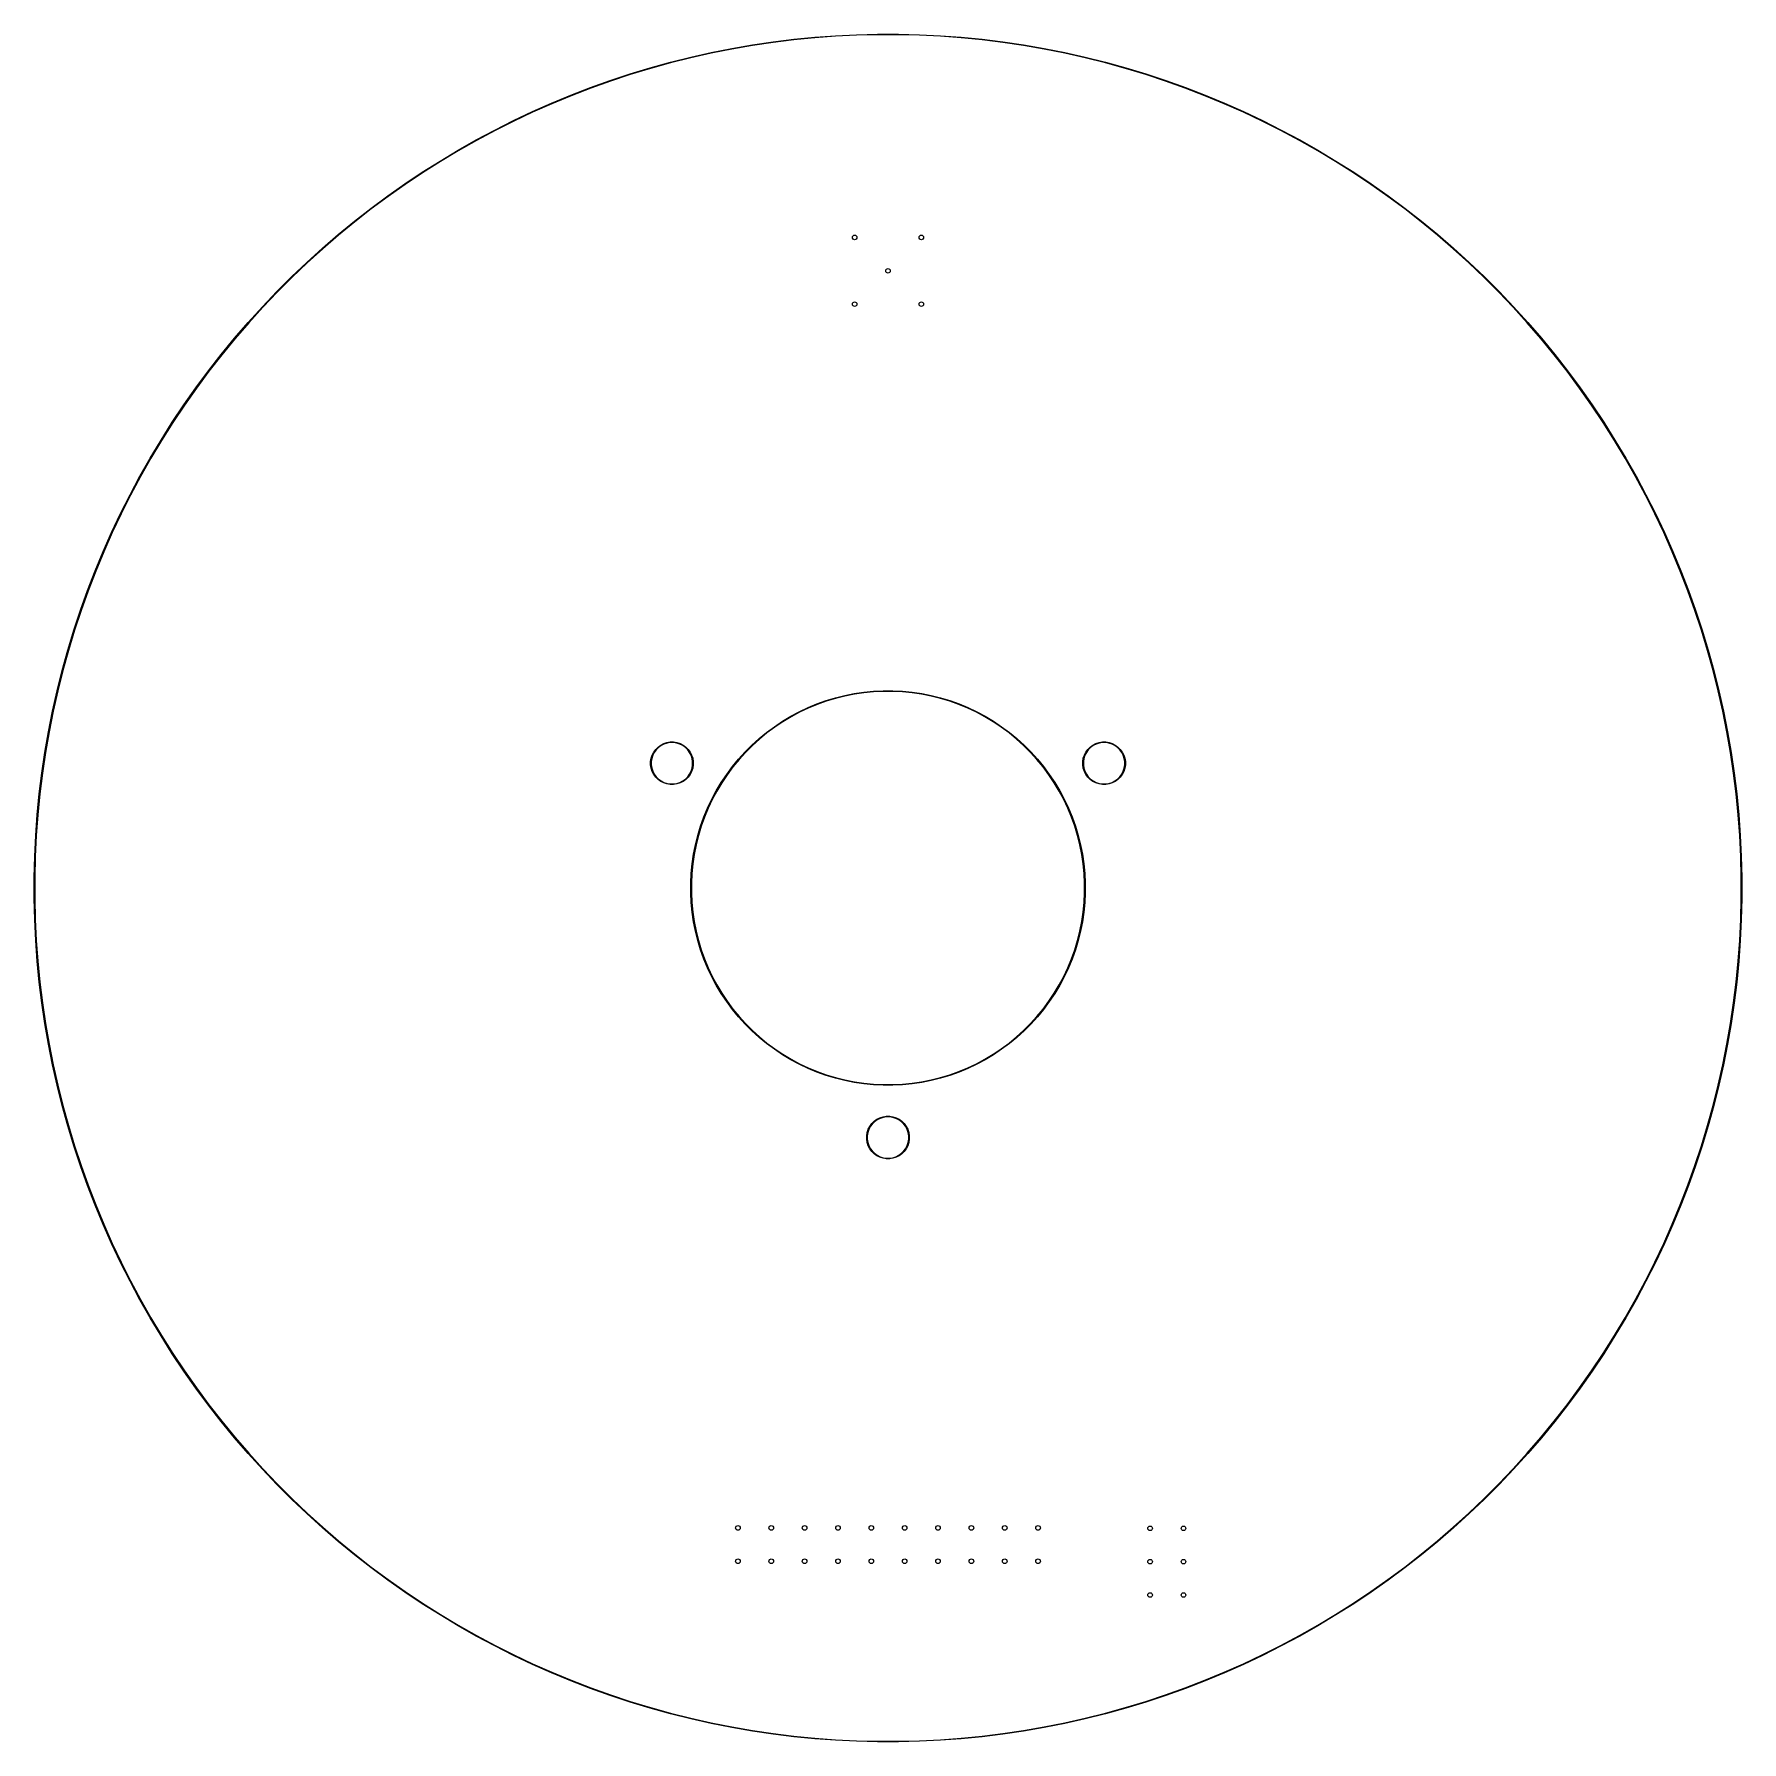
# Model space of a CAD drawing. Extents: x -2.56 to 2.56, y -2.56 to 2.56.
import ezdxf

# ---------------------------------------------------------------- set-up
doc = ezdxf.new("R2010")
doc.units = 0
doc.header["$MEASUREMENT"] = 0
doc.layers.add('BLACK', color=7, linetype='CONTINUOUS')

msp = doc.modelspace()

# ---------------------------------------------------------------- linework, layer by layer
at = {"layer": 'BLACK', "linetype": 'CONTINUOUS'}
for p, q in [((-0.0942, 2.5583), (-0.0314, 2.5598)), ((-0.0314, 2.5598), (0.0314, 2.5598)), ((0.0314, 2.5598), (0.0942, 2.5583)), ((-0.5302, 2.5045), (-0.4686, 2.5168)), ((-0.4683, 2.515), (-0.5298, 2.5028)), ((-0.4686, 2.5168), (-0.4067, 2.5275)), ((-0.4064, 2.5258), (-0.4683, 2.515)), ((-0.4067, 2.5275), (-0.3445, 2.5367)), ((-0.3443, 2.535), (-0.4064, 2.5258)), ((-0.3445, 2.5367), (-0.2822, 2.5444)), ((-0.282, 2.5427), (-0.3443, 2.535)), ((-0.2822, 2.5444), (-0.2196, 2.5506)), ((-0.2195, 2.5488), (-0.282, 2.5427)), ((-0.2196, 2.5506), (-0.157, 2.5552)), ((-0.1569, 2.5534), (-0.2195, 2.5488)), ((-0.157, 2.5552), (-0.0942, 2.5583)), ((-0.0942, 2.5565), (-0.1569, 2.5534)), ((-0.0314, 2.5581), (-0.0942, 2.5565)), ((0.0314, 2.5581), (-0.0314, 2.5581)), ((0.0942, 2.5565), (0.0314, 2.5581)), ((0.0942, 2.5583), (0.157, 2.5552)), ((0.1569, 2.5534), (0.0942, 2.5565)), ((0.2195, 2.5488), (0.1569, 2.5534)), ((0.157, 2.5552), (0.2196, 2.5506)), ((0.282, 2.5427), (0.2195, 2.5488)), ((0.2196, 2.5506), (0.2822, 2.5444)), ((0.3443, 2.535), (0.282, 2.5427)), ((0.2822, 2.5444), (0.3445, 2.5367)), ((0.4064, 2.5258), (0.3443, 2.535)), ((0.3445, 2.5367), (0.4067, 2.5275)), ((0.4683, 2.515), (0.4064, 2.5258)), ((0.4067, 2.5275), (0.4686, 2.5168)), ((0.5298, 2.5028), (0.4683, 2.515)), ((0.4686, 2.5168), (0.5302, 2.5045)), ((-0.7731, 2.4405), (-0.713, 2.4587)), ((-0.713, 2.4587), (-0.6525, 2.4755)), ((-0.652, 2.4738), (-0.7125, 2.457)), ((-0.6525, 2.4755), (-0.5915, 2.4908)), ((-0.5911, 2.489), (-0.652, 2.4738)), ((-0.5915, 2.4908), (-0.5302, 2.5045)), ((-0.5298, 2.5028), (-0.5911, 2.489)), ((0.5911, 2.489), (0.5298, 2.5028)), ((0.5302, 2.5045), (0.5915, 2.4908)), ((0.652, 2.4738), (0.5911, 2.489)), ((0.5915, 2.4908), (0.6525, 2.4755)), ((0.7125, 2.457), (0.652, 2.4738)), ((0.6525, 2.4755), (0.713, 2.4587)), ((0.713, 2.4587), (0.7731, 2.4405)), ((-0.892, 2.3996), (-0.8328, 2.4208)), ((-0.8322, 2.4191), (-0.8913, 2.398)), ((-0.8328, 2.4208), (-0.7731, 2.4405)), ((-0.7726, 2.4388), (-0.8322, 2.4191)), ((-0.7125, 2.457), (-0.7726, 2.4388)), ((0.7726, 2.4388), (0.7125, 2.457)), ((0.8322, 2.4191), (0.7726, 2.4388)), ((0.7731, 2.4405), (0.8328, 2.4208)), ((0.8913, 2.398), (0.8322, 2.4191)), ((0.8328, 2.4208), (0.892, 2.3996)), ((-1.0086, 2.353), (-0.9506, 2.377)), ((-0.9499, 2.3754), (-1.0079, 2.3513)), ((-0.9506, 2.377), (-0.892, 2.3996)), ((-0.8913, 2.398), (-0.9499, 2.3754)), ((0.9499, 2.3754), (0.8913, 2.398)), ((0.892, 2.3996), (0.9506, 2.377)), ((1.0079, 2.3513), (0.9499, 2.3754)), ((0.9506, 2.377), (1.0086, 2.353)), ((-1.1229, 2.3006), (-1.0661, 2.3275)), ((-1.0653, 2.3259), (-1.1221, 2.299)), ((-1.0661, 2.3275), (-1.0086, 2.353)), ((-1.0079, 2.3513), (-1.0653, 2.3259)), ((1.0653, 2.3259), (1.0079, 2.3513)), ((1.0086, 2.353), (1.0661, 2.3275)), ((1.1221, 2.299), (1.0653, 2.3259)), ((1.0661, 2.3275), (1.1229, 2.3006)), ((-1.2344, 2.2428), (-1.179, 2.2724)), ((-1.1782, 2.2708), (-1.2336, 2.2412)), ((-1.179, 2.2724), (-1.1229, 2.3006)), ((-1.1221, 2.299), (-1.1782, 2.2708)), ((1.1782, 2.2708), (1.1221, 2.299)), ((1.1229, 2.3006), (1.179, 2.2724)), ((1.2336, 2.2412), (1.1782, 2.2708)), ((1.179, 2.2724), (1.2344, 2.2428)), ((-1.343, 2.1795), (-1.2891, 2.2118)), ((-1.2882, 2.2103), (-1.342, 2.178)), ((-1.2891, 2.2118), (-1.2344, 2.2428)), ((-1.2336, 2.2412), (-1.2882, 2.2103)), ((1.2882, 2.2103), (1.2336, 2.2412)), ((1.2344, 2.2428), (1.2891, 2.2118)), ((1.342, 2.178), (1.2882, 2.2103)), ((1.2891, 2.2118), (1.343, 2.1795)), ((-1.3961, 2.1459), (-1.343, 2.1795)), ((-1.342, 2.178), (-1.3951, 2.1444)), ((1.3951, 2.1444), (1.342, 2.178)), ((1.343, 2.1795), (1.3961, 2.1459)), ((-1.4997, 2.0748), (-1.4483, 2.111)), ((-1.4473, 2.1095), (-1.4986, 2.0734)), ((-1.4483, 2.111), (-1.3961, 2.1459)), ((-1.3951, 2.1444), (-1.4473, 2.1095)), ((1.4473, 2.1095), (1.3951, 2.1444)), ((1.3961, 2.1459), (1.4483, 2.111)), ((1.4986, 2.0734), (1.4473, 2.1095)), ((1.4483, 2.111), (1.4997, 2.0748)), ((-1.5501, 2.0374), (-1.4997, 2.0748)), ((-1.4986, 2.0734), (-1.5491, 2.036)), ((1.5491, 2.036), (1.4986, 2.0734)), ((1.4997, 2.0748), (1.5501, 2.0374)), ((-1.6482, 1.9589), (-1.5997, 1.9987)), ((-1.5986, 1.9973), (-1.6471, 1.9575)), ((-1.5997, 1.9987), (-1.5501, 2.0374)), ((-1.5491, 2.036), (-1.5986, 1.9973)), ((1.5986, 1.9973), (1.5491, 2.036)), ((1.5501, 2.0374), (1.5997, 1.9987)), ((1.6471, 1.9575), (1.5986, 1.9973)), ((1.5997, 1.9987), (1.6482, 1.9589)), ((-1.6958, 1.9178), (-1.6482, 1.9589)), ((-1.6471, 1.9575), (-1.6946, 1.9165)), ((1.6946, 1.9165), (1.6471, 1.9575)), ((1.6482, 1.9589), (1.6958, 1.9178)), ((-1.7424, 1.8756), (-1.6958, 1.9178)), ((-1.6946, 1.9165), (-1.7412, 1.8743)), ((1.7412, 1.8743), (1.6946, 1.9165)), ((1.6958, 1.9178), (1.7424, 1.8756)), ((-1.7879, 1.8323), (-1.7424, 1.8756)), ((-1.7412, 1.8743), (-1.7866, 1.831)), ((1.7866, 1.831), (1.7412, 1.8743)), ((1.7424, 1.8756), (1.7879, 1.8323)), ((-1.8323, 1.7879), (-1.7879, 1.8323)), ((-1.7866, 1.831), (-1.831, 1.7866)), ((1.831, 1.7866), (1.7866, 1.831)), ((1.7879, 1.8323), (1.8323, 1.7879)), ((-1.9178, 1.6958), (-1.8756, 1.7424)), ((-1.8743, 1.7412), (-1.9165, 1.6946)), ((-1.8756, 1.7424), (-1.8323, 1.7879)), ((-1.831, 1.7866), (-1.8743, 1.7412)), ((1.8743, 1.7412), (1.831, 1.7866)), ((1.8323, 1.7879), (1.8756, 1.7424)), ((1.9165, 1.6946), (1.8743, 1.7412)), ((1.8756, 1.7424), (1.9178, 1.6958)), ((-1.9589, 1.6482), (-1.9178, 1.6958)), ((-1.9165, 1.6946), (-1.9575, 1.6471)), ((1.9575, 1.6471), (1.9165, 1.6946)), ((1.9178, 1.6958), (1.9589, 1.6482)), ((-1.9987, 1.5997), (-1.9589, 1.6482)), ((-1.9575, 1.6471), (-1.9973, 1.5986)), ((1.9973, 1.5986), (1.9575, 1.6471)), ((1.9589, 1.6482), (1.9987, 1.5997)), ((-2.0374, 1.5501), (-1.9987, 1.5997)), ((-1.9973, 1.5986), (-2.036, 1.5491)), ((2.036, 1.5491), (1.9973, 1.5986)), ((1.9987, 1.5997), (2.0374, 1.5501)), ((-2.0748, 1.4997), (-2.0374, 1.5501)), ((-2.036, 1.5491), (-2.0734, 1.4986)), ((2.0734, 1.4986), (2.036, 1.5491)), ((2.0374, 1.5501), (2.0748, 1.4997)), ((-2.111, 1.4483), (-2.0748, 1.4997)), ((-2.0734, 1.4986), (-2.1095, 1.4473)), ((2.1095, 1.4473), (2.0734, 1.4986)), ((2.0748, 1.4997), (2.111, 1.4483)), ((-2.1459, 1.3961), (-2.111, 1.4483)), ((-2.1095, 1.4473), (-2.1444, 1.3951)), ((2.1444, 1.3951), (2.1095, 1.4473)), ((2.111, 1.4483), (2.1459, 1.3961)), ((-2.1795, 1.343), (-2.1459, 1.3961)), ((-2.1444, 1.3951), (-2.178, 1.342)), ((2.178, 1.342), (2.1444, 1.3951)), ((2.1459, 1.3961), (2.1795, 1.343)), ((-2.2118, 1.2891), (-2.1795, 1.343)), ((-2.178, 1.342), (-2.2103, 1.2882)), ((2.2103, 1.2882), (2.178, 1.342)), ((2.1795, 1.343), (2.2118, 1.2891)), ((-2.2428, 1.2344), (-2.2118, 1.2891)), ((-2.2103, 1.2882), (-2.2412, 1.2336)), ((2.2412, 1.2336), (2.2103, 1.2882)), ((2.2118, 1.2891), (2.2428, 1.2344)), ((-2.2724, 1.179), (-2.2428, 1.2344)), ((-2.2412, 1.2336), (-2.2708, 1.1782)), ((2.2708, 1.1782), (2.2412, 1.2336)), ((2.2428, 1.2344), (2.2724, 1.179)), ((-2.3006, 1.1229), (-2.2724, 1.179)), ((-2.2708, 1.1782), (-2.299, 1.1221)), ((2.299, 1.1221), (2.2708, 1.1782)), ((2.2724, 1.179), (2.3006, 1.1229)), ((-2.3275, 1.0661), (-2.3006, 1.1229)), ((-2.299, 1.1221), (-2.3259, 1.0653)), ((2.3259, 1.0653), (2.299, 1.1221)), ((2.3006, 1.1229), (2.3275, 1.0661)), ((-2.353, 1.0086), (-2.3275, 1.0661)), ((-2.3259, 1.0653), (-2.3513, 1.0079)), ((2.3513, 1.0079), (2.3259, 1.0653)), ((2.3275, 1.0661), (2.353, 1.0086)), ((-2.377, 0.9506), (-2.353, 1.0086)), ((-2.3513, 1.0079), (-2.3754, 0.9499)), ((2.3754, 0.9499), (2.3513, 1.0079)), ((2.353, 1.0086), (2.377, 0.9506)), ((-2.3996, 0.892), (-2.377, 0.9506)), ((-2.3754, 0.9499), (-2.398, 0.8913)), ((2.398, 0.8913), (2.3754, 0.9499)), ((2.377, 0.9506), (2.3996, 0.892)), ((-2.4208, 0.8328), (-2.3996, 0.892)), ((-2.398, 0.8913), (-2.4191, 0.8322)), ((2.4191, 0.8322), (2.398, 0.8913)), ((2.3996, 0.892), (2.4208, 0.8328)), ((-2.4405, 0.7731), (-2.4208, 0.8328)), ((-2.4191, 0.8322), (-2.4388, 0.7726)), ((2.4388, 0.7726), (2.4191, 0.8322)), ((2.4208, 0.8328), (2.4405, 0.7731)), ((-2.4587, 0.713), (-2.4405, 0.7731)), ((-2.4388, 0.7726), (-2.457, 0.7125)), ((2.457, 0.7125), (2.4388, 0.7726)), ((2.4405, 0.7731), (2.4587, 0.713)), ((-2.4755, 0.6525), (-2.4587, 0.713)), ((-2.457, 0.7125), (-2.4738, 0.652)), ((2.4738, 0.652), (2.457, 0.7125)), ((2.4587, 0.713), (2.4755, 0.6525)), ((-2.4908, 0.5915), (-2.4755, 0.6525)), ((-2.4738, 0.652), (-2.489, 0.5911)), ((2.489, 0.5911), (2.4738, 0.652)), ((2.4755, 0.6525), (2.4908, 0.5915)), ((-2.5045, 0.5302), (-2.4908, 0.5915)), ((-2.489, 0.5911), (-2.5028, 0.5298)), ((-0.1856, 0.5617), (-0.1578, 0.5701)), ((-0.1573, 0.5684), (-0.185, 0.56)), ((-0.1578, 0.5701), (-0.1296, 0.5772)), ((-0.1292, 0.5754), (-0.1573, 0.5684)), ((-0.1296, 0.5772), (-0.1011, 0.5828)), ((-0.1008, 0.5811), (-0.1292, 0.5754)), ((-0.1011, 0.5828), (-0.0724, 0.5871)), ((-0.0722, 0.5853), (-0.1008, 0.5811)), ((-0.0724, 0.5871), (-0.0435, 0.5899)), ((-0.0434, 0.5881), (-0.0722, 0.5853)), ((-0.0435, 0.5899), (-0.0145, 0.5914)), ((-0.0145, 0.5896), (-0.0434, 0.5881)), ((-0.0145, 0.5914), (0.0145, 0.5914)), ((0.0145, 0.5896), (-0.0145, 0.5896)), ((0.0145, 0.5914), (0.0435, 0.5899)), ((0.0434, 0.5881), (0.0145, 0.5896)), ((0.0722, 0.5853), (0.0434, 0.5881)), ((0.0435, 0.5899), (0.0724, 0.5871)), ((0.1008, 0.5811), (0.0722, 0.5853)), ((0.0724, 0.5871), (0.1011, 0.5828)), ((0.1292, 0.5754), (0.1008, 0.5811)), ((0.1011, 0.5828), (0.1296, 0.5772)), ((0.1573, 0.5684), (0.1292, 0.5754)), ((0.1296, 0.5772), (0.1578, 0.5701)), ((0.185, 0.56), (0.1573, 0.5684)), ((0.1578, 0.5701), (0.1856, 0.5617)), ((2.5028, 0.5298), (2.489, 0.5911)), ((2.4908, 0.5915), (2.5045, 0.5302)), ((-2.5168, 0.4686), (-2.5045, 0.5302)), ((-2.5028, 0.5298), (-2.515, 0.4683)), ((-0.3165, 0.4998), (-0.2916, 0.5147)), ((-0.2907, 0.5131), (-0.3155, 0.4982)), ((-0.2916, 0.5147), (-0.266, 0.5284)), ((-0.2652, 0.5268), (-0.2907, 0.5131)), ((-0.266, 0.5284), (-0.2397, 0.5408)), ((-0.239, 0.5392), (-0.2652, 0.5268)), ((-0.2397, 0.5408), (-0.2129, 0.5519)), ((-0.2122, 0.5502), (-0.239, 0.5392)), ((-0.2129, 0.5519), (-0.1856, 0.5617)), ((-0.185, 0.56), (-0.2122, 0.5502)), ((0.2122, 0.5502), (0.185, 0.56)), ((0.1856, 0.5617), (0.2129, 0.5519)), ((0.239, 0.5392), (0.2122, 0.5502)), ((0.2129, 0.5519), (0.2397, 0.5408)), ((0.2652, 0.5268), (0.239, 0.5392)), ((0.2397, 0.5408), (0.266, 0.5284)), ((0.2907, 0.5131), (0.2652, 0.5268)), ((0.266, 0.5284), (0.2916, 0.5147)), ((0.3155, 0.4982), (0.2907, 0.5131)), ((0.2916, 0.5147), (0.3165, 0.4998)), ((2.515, 0.4683), (2.5028, 0.5298)), ((2.5045, 0.5302), (2.5168, 0.4686)), ((-2.5275, 0.4067), (-2.5168, 0.4686)), ((-2.515, 0.4683), (-2.5258, 0.4064)), ((-0.3864, 0.4479), (-0.3639, 0.4663)), ((-0.3628, 0.4649), (-0.3852, 0.4466)), ((-0.3639, 0.4663), (-0.3406, 0.4836)), ((-0.3396, 0.4822), (-0.3628, 0.4649)), ((-0.3406, 0.4836), (-0.3165, 0.4998)), ((-0.3155, 0.4982), (-0.3396, 0.4822)), ((0.3396, 0.4822), (0.3155, 0.4982)), ((0.3165, 0.4998), (0.3406, 0.4836)), ((0.3628, 0.4649), (0.3396, 0.4822)), ((0.3406, 0.4836), (0.3639, 0.4663)), ((0.3852, 0.4466), (0.3628, 0.4649)), ((0.3639, 0.4663), (0.3864, 0.4479)), ((2.5258, 0.4064), (2.515, 0.4683)), ((2.5168, 0.4686), (2.5275, 0.4067)), ((-0.7024, 0.4074), (-0.6965, 0.4156)), ((-0.6951, 0.4144), (-0.7008, 0.4065)), ((-0.6965, 0.4156), (-0.6894, 0.4227)), ((-0.6882, 0.4213), (-0.6951, 0.4144)), ((-0.6894, 0.4227), (-0.6812, 0.4286)), ((-0.6803, 0.427), (-0.6882, 0.4213)), ((-0.6812, 0.4286), (-0.6723, 0.4331)), ((-0.6716, 0.4315), (-0.6803, 0.427)), ((-0.6723, 0.4331), (-0.6627, 0.4362)), ((-0.6623, 0.4345), (-0.6716, 0.4315)), ((-0.6627, 0.4362), (-0.6528, 0.4378)), ((-0.6527, 0.436), (-0.6623, 0.4345)), ((-0.6528, 0.4378), (-0.6428, 0.4378)), ((-0.6429, 0.436), (-0.6527, 0.436)), ((-0.6333, 0.4345), (-0.6429, 0.436)), ((-0.6428, 0.4378), (-0.6329, 0.4362)), ((-0.624, 0.4315), (-0.6333, 0.4345)), ((-0.6329, 0.4362), (-0.6233, 0.4331)), ((-0.6153, 0.427), (-0.624, 0.4315)), ((-0.6233, 0.4331), (-0.6144, 0.4286)), ((-0.6074, 0.4213), (-0.6153, 0.427)), ((-0.6144, 0.4286), (-0.6063, 0.4227)), ((-0.6005, 0.4144), (-0.6074, 0.4213)), ((-0.6063, 0.4227), (-0.5992, 0.4156)), ((-0.5948, 0.4065), (-0.6005, 0.4144)), ((-0.5992, 0.4156), (-0.5933, 0.4074)), ((-0.4284, 0.4079), (-0.4079, 0.4284)), ((-0.4067, 0.4271), (-0.4271, 0.4067)), ((-0.4079, 0.4284), (-0.3864, 0.4479)), ((-0.3852, 0.4466), (-0.4067, 0.4271)), ((0.4067, 0.4271), (0.3852, 0.4466)), ((0.3864, 0.4479), (0.4079, 0.4284)), ((0.4271, 0.4067), (0.4067, 0.4271)), ((0.4079, 0.4284), (0.4284, 0.4079)), ((0.5933, 0.4074), (0.5992, 0.4156)), ((0.6005, 0.4144), (0.5948, 0.4065)), ((0.5992, 0.4156), (0.6063, 0.4227)), ((0.6074, 0.4213), (0.6005, 0.4144)), ((0.6063, 0.4227), (0.6144, 0.4286)), ((0.6153, 0.427), (0.6074, 0.4213)), ((0.6144, 0.4286), (0.6233, 0.4331)), ((0.624, 0.4315), (0.6153, 0.427)), ((0.6233, 0.4331), (0.6329, 0.4362)), ((0.6333, 0.4345), (0.624, 0.4315)), ((0.6329, 0.4362), (0.6428, 0.4378)), ((0.6429, 0.436), (0.6333, 0.4345)), ((0.6428, 0.4378), (0.6528, 0.4378)), ((0.6527, 0.436), (0.6429, 0.436)), ((0.6623, 0.4345), (0.6527, 0.436)), ((0.6528, 0.4378), (0.6627, 0.4362)), ((0.6716, 0.4315), (0.6623, 0.4345)), ((0.6627, 0.4362), (0.6723, 0.4331)), ((0.6803, 0.427), (0.6716, 0.4315)), ((0.6723, 0.4331), (0.6812, 0.4286)), ((0.6882, 0.4213), (0.6803, 0.427)), ((0.6812, 0.4286), (0.6894, 0.4227)), ((0.6951, 0.4144), (0.6882, 0.4213)), ((0.6894, 0.4227), (0.6965, 0.4156)), ((0.7008, 0.4065), (0.6951, 0.4144)), ((0.6965, 0.4156), (0.7024, 0.4074)), ((-2.5367, 0.3445), (-2.5275, 0.4067)), ((-2.5258, 0.4064), (-2.535, 0.3443)), ((-0.7116, 0.379), (-0.71, 0.389)), ((-0.7116, 0.3789), (-0.7116, 0.379)), ((-0.7116, 0.369), (-0.7116, 0.3789)), ((-0.71, 0.3591), (-0.7116, 0.369)), ((-0.71, 0.389), (-0.7069, 0.3985)), ((-0.7069, 0.3495), (-0.71, 0.3591)), ((-0.7083, 0.3885), (-0.7098, 0.3789)), ((-0.7098, 0.3789), (-0.7098, 0.3691)), ((-0.7098, 0.3691), (-0.7083, 0.3595)), ((-0.7053, 0.3978), (-0.7083, 0.3885)), ((-0.7083, 0.3595), (-0.7053, 0.3502)), ((-0.7069, 0.3985), (-0.7024, 0.4074)), ((-0.7008, 0.4065), (-0.7053, 0.3978)), ((-0.5903, 0.3978), (-0.5948, 0.4065)), ((-0.5933, 0.4074), (-0.5887, 0.3985)), ((-0.5873, 0.3885), (-0.5903, 0.3978)), ((-0.5903, 0.3502), (-0.5873, 0.3595)), ((-0.5887, 0.3985), (-0.5856, 0.389)), ((-0.5856, 0.3591), (-0.5887, 0.3495)), ((-0.5858, 0.3789), (-0.5873, 0.3885)), ((-0.5873, 0.3595), (-0.5858, 0.3691)), ((-0.5858, 0.3691), (-0.5858, 0.3789)), ((-0.5856, 0.389), (-0.584, 0.379)), ((-0.584, 0.369), (-0.5856, 0.3591)), ((-0.584, 0.379), (-0.584, 0.369)), ((-0.4836, 0.3406), (-0.4663, 0.3639)), ((-0.4649, 0.3628), (-0.4822, 0.3396)), ((-0.4663, 0.3639), (-0.4479, 0.3864)), ((-0.4466, 0.3852), (-0.4649, 0.3628)), ((-0.4479, 0.3864), (-0.4284, 0.4079)), ((-0.4271, 0.4067), (-0.4466, 0.3852)), ((0.4466, 0.3852), (0.4271, 0.4067)), ((0.4284, 0.4079), (0.4479, 0.3864)), ((0.4649, 0.3628), (0.4466, 0.3852)), ((0.4479, 0.3864), (0.4663, 0.3639)), ((0.4822, 0.3396), (0.4649, 0.3628)), ((0.4663, 0.3639), (0.4836, 0.3406)), ((0.584, 0.379), (0.5856, 0.389)), ((0.584, 0.3789), (0.584, 0.379)), ((0.584, 0.369), (0.584, 0.3789)), ((0.5856, 0.3591), (0.584, 0.369)), ((0.5856, 0.389), (0.5887, 0.3985)), ((0.5887, 0.3495), (0.5856, 0.3591)), ((0.5873, 0.3885), (0.5858, 0.3789)), ((0.5858, 0.3789), (0.5858, 0.3691)), ((0.5858, 0.3691), (0.5873, 0.3595)), ((0.5903, 0.3978), (0.5873, 0.3885)), ((0.5873, 0.3595), (0.5903, 0.3502)), ((0.5887, 0.3985), (0.5933, 0.4074)), ((0.5948, 0.4065), (0.5903, 0.3978)), ((0.7053, 0.3978), (0.7008, 0.4065)), ((0.7024, 0.4074), (0.7069, 0.3985)), ((0.7083, 0.3885), (0.7053, 0.3978)), ((0.7053, 0.3502), (0.7083, 0.3595)), ((0.7069, 0.3985), (0.71, 0.389)), ((0.71, 0.3591), (0.7069, 0.3495)), ((0.7098, 0.3789), (0.7083, 0.3885)), ((0.7083, 0.3595), (0.7098, 0.3691)), ((0.7098, 0.3691), (0.7098, 0.3789)), ((0.71, 0.389), (0.7116, 0.379)), ((0.7116, 0.369), (0.71, 0.3591)), ((0.7116, 0.379), (0.7116, 0.369)), ((2.535, 0.3443), (2.5258, 0.4064)), ((2.5275, 0.4067), (2.5367, 0.3445)), ((-2.5444, 0.2822), (-2.5367, 0.3445)), ((-2.535, 0.3443), (-2.5427, 0.282)), ((-0.7024, 0.3406), (-0.7069, 0.3495)), ((-0.7053, 0.3502), (-0.7008, 0.3415)), ((-0.6965, 0.3325), (-0.7024, 0.3406)), ((-0.7008, 0.3415), (-0.6951, 0.3336)), ((-0.6894, 0.3254), (-0.6965, 0.3325)), ((-0.6951, 0.3336), (-0.6882, 0.3267)), ((-0.6812, 0.3195), (-0.6894, 0.3254)), ((-0.6882, 0.3267), (-0.6803, 0.321)), ((-0.6723, 0.3149), (-0.6812, 0.3195)), ((-0.6803, 0.321), (-0.6716, 0.3166)), ((-0.6627, 0.3118), (-0.6723, 0.3149)), ((-0.6716, 0.3166), (-0.6623, 0.3135)), ((-0.6528, 0.3102), (-0.6627, 0.3118)), ((-0.6623, 0.3135), (-0.6527, 0.312)), ((-0.6428, 0.3102), (-0.6528, 0.3102)), ((-0.6527, 0.312), (-0.6429, 0.312)), ((-0.6429, 0.312), (-0.6333, 0.3135)), ((-0.6329, 0.3118), (-0.6428, 0.3102)), ((-0.6333, 0.3135), (-0.624, 0.3166)), ((-0.6233, 0.3149), (-0.6329, 0.3118)), ((-0.624, 0.3166), (-0.6153, 0.321)), ((-0.6144, 0.3195), (-0.6233, 0.3149)), ((-0.6153, 0.321), (-0.6074, 0.3267)), ((-0.6063, 0.3254), (-0.6144, 0.3195)), ((-0.6074, 0.3267), (-0.6005, 0.3336)), ((-0.5992, 0.3325), (-0.6063, 0.3254)), ((-0.6005, 0.3336), (-0.5948, 0.3415)), ((-0.5933, 0.3406), (-0.5992, 0.3325)), ((-0.5948, 0.3415), (-0.5903, 0.3502)), ((-0.5887, 0.3495), (-0.5933, 0.3406)), ((-0.5147, 0.2916), (-0.4998, 0.3165)), ((-0.4982, 0.3155), (-0.5131, 0.2907)), ((-0.4998, 0.3165), (-0.4836, 0.3406)), ((-0.4822, 0.3396), (-0.4982, 0.3155)), ((0.4982, 0.3155), (0.4822, 0.3396)), ((0.4836, 0.3406), (0.4998, 0.3165)), ((0.5131, 0.2907), (0.4982, 0.3155)), ((0.4998, 0.3165), (0.5147, 0.2916)), ((0.5933, 0.3406), (0.5887, 0.3495)), ((0.5903, 0.3502), (0.5948, 0.3415)), ((0.5992, 0.3325), (0.5933, 0.3406)), ((0.5948, 0.3415), (0.6005, 0.3336)), ((0.6063, 0.3254), (0.5992, 0.3325)), ((0.6005, 0.3336), (0.6074, 0.3267)), ((0.6144, 0.3195), (0.6063, 0.3254)), ((0.6074, 0.3267), (0.6153, 0.321)), ((0.6233, 0.3149), (0.6144, 0.3195)), ((0.6153, 0.321), (0.624, 0.3166)), ((0.6329, 0.3118), (0.6233, 0.3149)), ((0.624, 0.3166), (0.6333, 0.3135)), ((0.6428, 0.3102), (0.6329, 0.3118)), ((0.6333, 0.3135), (0.6429, 0.312)), ((0.6528, 0.3102), (0.6428, 0.3102)), ((0.6429, 0.312), (0.6527, 0.312)), ((0.6527, 0.312), (0.6623, 0.3135)), ((0.6627, 0.3118), (0.6528, 0.3102)), ((0.6623, 0.3135), (0.6716, 0.3166)), ((0.6723, 0.3149), (0.6627, 0.3118)), ((0.6716, 0.3166), (0.6803, 0.321)), ((0.6812, 0.3195), (0.6723, 0.3149)), ((0.6803, 0.321), (0.6882, 0.3267)), ((0.6894, 0.3254), (0.6812, 0.3195)), ((0.6882, 0.3267), (0.6951, 0.3336)), ((0.6965, 0.3325), (0.6894, 0.3254)), ((0.6951, 0.3336), (0.7008, 0.3415)), ((0.7024, 0.3406), (0.6965, 0.3325)), ((0.7008, 0.3415), (0.7053, 0.3502)), ((0.7069, 0.3495), (0.7024, 0.3406)), ((2.5427, 0.282), (2.535, 0.3443)), ((2.5367, 0.3445), (2.5444, 0.2822)), ((-2.5506, 0.2196), (-2.5444, 0.2822)), ((-2.5427, 0.282), (-2.5488, 0.2195)), ((-0.5408, 0.2397), (-0.5284, 0.266)), ((-0.5268, 0.2652), (-0.5392, 0.239)), ((-0.5284, 0.266), (-0.5147, 0.2916)), ((-0.5131, 0.2907), (-0.5268, 0.2652)), ((0.5268, 0.2652), (0.5131, 0.2907)), ((0.5147, 0.2916), (0.5284, 0.266)), ((0.5392, 0.239), (0.5268, 0.2652)), ((0.5284, 0.266), (0.5408, 0.2397)), ((2.5488, 0.2195), (2.5427, 0.282)), ((2.5444, 0.2822), (2.5506, 0.2196)), ((-2.5552, 0.157), (-2.5506, 0.2196)), ((-2.5488, 0.2195), (-2.5534, 0.1569)), ((-0.5617, 0.1856), (-0.5519, 0.2129)), ((-0.5502, 0.2122), (-0.56, 0.185)), ((-0.5519, 0.2129), (-0.5408, 0.2397)), ((-0.5392, 0.239), (-0.5502, 0.2122)), ((0.5502, 0.2122), (0.5392, 0.239)), ((0.5408, 0.2397), (0.5519, 0.2129)), ((0.56, 0.185), (0.5502, 0.2122)), ((0.5519, 0.2129), (0.5617, 0.1856)), ((2.5534, 0.1569), (2.5488, 0.2195)), ((2.5506, 0.2196), (2.5552, 0.157)), ((-2.5583, 0.0942), (-2.5552, 0.157)), ((-2.5534, 0.1569), (-2.5565, 0.0942)), ((-0.5772, 0.1296), (-0.5701, 0.1578)), ((-0.5684, 0.1573), (-0.5754, 0.1292)), ((-0.5701, 0.1578), (-0.5617, 0.1856)), ((-0.56, 0.185), (-0.5684, 0.1573)), ((0.5684, 0.1573), (0.56, 0.185)), ((0.5617, 0.1856), (0.5701, 0.1578)), ((0.5754, 0.1292), (0.5684, 0.1573)), ((0.5701, 0.1578), (0.5772, 0.1296)), ((2.5565, 0.0942), (2.5534, 0.1569)), ((2.5552, 0.157), (2.5583, 0.0942)), ((-0.5828, 0.1011), (-0.5772, 0.1296)), ((-0.5754, 0.1292), (-0.5811, 0.1008)), ((0.5811, 0.1008), (0.5754, 0.1292)), ((0.5772, 0.1296), (0.5828, 0.1011)), ((-2.5598, 0.0314), (-2.5583, 0.0942)), ((-2.5565, 0.0942), (-2.5581, 0.0314)), ((-0.5899, 0.0435), (-0.5871, 0.0724)), ((-0.5853, 0.0722), (-0.5881, 0.0434)), ((-0.5871, 0.0724), (-0.5828, 0.1011)), ((-0.5811, 0.1008), (-0.5853, 0.0722)), ((0.5853, 0.0722), (0.5811, 0.1008)), ((0.5828, 0.1011), (0.5871, 0.0724)), ((0.5881, 0.0434), (0.5853, 0.0722)), ((0.5871, 0.0724), (0.5899, 0.0435)), ((2.5581, 0.0314), (2.5565, 0.0942)), ((2.5583, 0.0942), (2.5598, 0.0314)), ((-2.5598, -0.0314), (-2.5598, 0.0314)), ((-2.5598, 0.0314), (-2.5598, 0.0314)), ((-2.5581, 0.0314), (-2.5581, -0.0314)), ((-0.5914, 0.0145), (-0.5899, 0.0435)), ((-0.5914, -0.0145), (-0.5914, 0.0145)), ((-0.5914, 0.0145), (-0.5914, 0.0145)), ((-0.5881, 0.0434), (-0.5896, 0.0145)), ((-0.5896, 0.0145), (-0.5896, -0.0145)), ((0.5896, 0.0145), (0.5881, 0.0434)), ((0.5896, -0.0145), (0.5896, 0.0145)), ((0.5899, 0.0435), (0.5914, 0.0145)), ((0.5914, 0.0145), (0.5914, -0.0145)), ((2.5581, -0.0314), (2.5581, 0.0314)), ((2.5598, 0.0314), (2.5598, -0.0314)), ((-2.5583, -0.0942), (-2.5598, -0.0314)), ((-2.5581, -0.0314), (-2.5565, -0.0942)), ((-0.5899, -0.0435), (-0.5914, -0.0145)), ((-0.5871, -0.0724), (-0.5899, -0.0435)), ((-0.5896, -0.0145), (-0.5881, -0.0434)), ((-0.5881, -0.0434), (-0.5853, -0.0722)), ((0.5853, -0.0722), (0.5881, -0.0434)), ((0.5899, -0.0435), (0.5871, -0.0724)), ((0.5881, -0.0434), (0.5896, -0.0145)), ((0.5914, -0.0145), (0.5899, -0.0435)), ((2.5565, -0.0942), (2.5581, -0.0314)), ((2.5598, -0.0314), (2.5583, -0.0942)), ((-2.5552, -0.157), (-2.5583, -0.0942)), ((-2.5565, -0.0942), (-2.5534, -0.1569)), ((-0.5828, -0.1011), (-0.5871, -0.0724)), ((-0.5853, -0.0722), (-0.5811, -0.1008)), ((-0.5772, -0.1296), (-0.5828, -0.1011)), ((-0.5811, -0.1008), (-0.5754, -0.1292)), ((0.5754, -0.1292), (0.5811, -0.1008)), ((0.5828, -0.1011), (0.5772, -0.1296)), ((0.5811, -0.1008), (0.5853, -0.0722)), ((0.5871, -0.0724), (0.5828, -0.1011)), ((2.5534, -0.1569), (2.5565, -0.0942)), ((2.5583, -0.0942), (2.5552, -0.157)), ((-0.5701, -0.1578), (-0.5772, -0.1296)), ((-0.5754, -0.1292), (-0.5684, -0.1573)), ((0.5684, -0.1573), (0.5754, -0.1292)), ((0.5772, -0.1296), (0.5701, -0.1578)), ((-2.5506, -0.2196), (-2.5552, -0.157)), ((-2.5534, -0.1569), (-2.5488, -0.2195)), ((-0.5617, -0.1856), (-0.5701, -0.1578)), ((-0.5684, -0.1573), (-0.56, -0.185)), ((-0.5519, -0.2129), (-0.5617, -0.1856)), ((-0.56, -0.185), (-0.5502, -0.2122)), ((0.5502, -0.2122), (0.56, -0.185)), ((0.5617, -0.1856), (0.5519, -0.2129)), ((0.56, -0.185), (0.5684, -0.1573)), ((0.5701, -0.1578), (0.5617, -0.1856)), ((2.5488, -0.2195), (2.5534, -0.1569)), ((2.5552, -0.157), (2.5506, -0.2196)), ((-2.5444, -0.2822), (-2.5506, -0.2196)), ((-2.5488, -0.2195), (-2.5427, -0.282)), ((-0.5408, -0.2397), (-0.5519, -0.2129)), ((-0.5502, -0.2122), (-0.5392, -0.239)), ((-0.5284, -0.266), (-0.5408, -0.2397)), ((-0.5392, -0.239), (-0.5268, -0.2652)), ((0.5268, -0.2652), (0.5392, -0.239)), ((0.5408, -0.2397), (0.5284, -0.266)), ((0.5392, -0.239), (0.5502, -0.2122)), ((0.5519, -0.2129), (0.5408, -0.2397)), ((2.5427, -0.282), (2.5488, -0.2195)), ((2.5506, -0.2196), (2.5444, -0.2822)), ((-2.5367, -0.3445), (-2.5444, -0.2822)), ((-2.5427, -0.282), (-2.535, -0.3443)), ((-0.5147, -0.2916), (-0.5284, -0.266)), ((-0.5268, -0.2652), (-0.5131, -0.2907)), ((-0.4998, -0.3165), (-0.5147, -0.2916)), ((-0.5131, -0.2907), (-0.4982, -0.3155)), ((0.4982, -0.3155), (0.5131, -0.2907)), ((0.5147, -0.2916), (0.4998, -0.3165)), ((0.5131, -0.2907), (0.5268, -0.2652)), ((0.5284, -0.266), (0.5147, -0.2916)), ((2.535, -0.3443), (2.5427, -0.282)), ((2.5444, -0.2822), (2.5367, -0.3445)), ((-2.5275, -0.4067), (-2.5367, -0.3445)), ((-2.535, -0.3443), (-2.5258, -0.4064)), ((-0.4836, -0.3406), (-0.4998, -0.3165)), ((-0.4982, -0.3155), (-0.4822, -0.3396)), ((-0.4663, -0.3639), (-0.4836, -0.3406)), ((-0.4822, -0.3396), (-0.4649, -0.3628)), ((0.4649, -0.3628), (0.4822, -0.3396)), ((0.4836, -0.3406), (0.4663, -0.3639)), ((0.4822, -0.3396), (0.4982, -0.3155)), ((0.4998, -0.3165), (0.4836, -0.3406)), ((2.5258, -0.4064), (2.535, -0.3443)), ((2.5367, -0.3445), (2.5275, -0.4067)), ((-2.5168, -0.4686), (-2.5275, -0.4067)), ((-2.5258, -0.4064), (-2.515, -0.4683)), ((-0.4479, -0.3864), (-0.4663, -0.3639)), ((-0.4649, -0.3628), (-0.4466, -0.3852)), ((-0.4284, -0.4079), (-0.4479, -0.3864)), ((-0.4466, -0.3852), (-0.4271, -0.4067)), ((-0.4079, -0.4284), (-0.4284, -0.4079)), ((-0.4271, -0.4067), (-0.4067, -0.4271)), ((0.4067, -0.4271), (0.4271, -0.4067)), ((0.4284, -0.4079), (0.4079, -0.4284)), ((0.4271, -0.4067), (0.4466, -0.3852)), ((0.4479, -0.3864), (0.4284, -0.4079)), ((0.4466, -0.3852), (0.4649, -0.3628)), ((0.4663, -0.3639), (0.4479, -0.3864)), ((2.515, -0.4683), (2.5258, -0.4064)), ((2.5275, -0.4067), (2.5168, -0.4686)), ((-0.3864, -0.4479), (-0.4079, -0.4284)), ((-0.4067, -0.4271), (-0.3852, -0.4466)), ((-0.3639, -0.4663), (-0.3864, -0.4479)), ((-0.3852, -0.4466), (-0.3628, -0.4649)), ((0.3628, -0.4649), (0.3852, -0.4466)), ((0.3864, -0.4479), (0.3639, -0.4663)), ((0.3852, -0.4466), (0.4067, -0.4271)), ((0.4079, -0.4284), (0.3864, -0.4479)), ((-2.5045, -0.5302), (-2.5168, -0.4686)), ((-2.515, -0.4683), (-2.5028, -0.5298)), ((-0.3406, -0.4836), (-0.3639, -0.4663)), ((-0.3628, -0.4649), (-0.3396, -0.4822)), ((-0.3165, -0.4998), (-0.3406, -0.4836)), ((-0.3396, -0.4822), (-0.3155, -0.4982)), ((-0.2916, -0.5147), (-0.3165, -0.4998)), ((-0.3155, -0.4982), (-0.2907, -0.5131)), ((0.2907, -0.5131), (0.3155, -0.4982)), ((0.3165, -0.4998), (0.2916, -0.5147)), ((0.3155, -0.4982), (0.3396, -0.4822)), ((0.3406, -0.4836), (0.3165, -0.4998)), ((0.3396, -0.4822), (0.3628, -0.4649)), ((0.3639, -0.4663), (0.3406, -0.4836)), ((2.5028, -0.5298), (2.515, -0.4683)), ((2.5168, -0.4686), (2.5045, -0.5302)), ((-2.4908, -0.5915), (-2.5045, -0.5302)), ((-2.5028, -0.5298), (-2.489, -0.5911)), ((-0.266, -0.5284), (-0.2916, -0.5147)), ((-0.2907, -0.5131), (-0.2652, -0.5268)), ((-0.2397, -0.5408), (-0.266, -0.5284)), ((-0.2652, -0.5268), (-0.239, -0.5392)), ((-0.2129, -0.5519), (-0.2397, -0.5408)), ((-0.239, -0.5392), (-0.2122, -0.5502)), ((-0.1856, -0.5617), (-0.2129, -0.5519)), ((-0.2122, -0.5502), (-0.185, -0.56)), ((-0.1578, -0.5701), (-0.1856, -0.5617)), ((-0.185, -0.56), (-0.1573, -0.5684)), ((0.1573, -0.5684), (0.185, -0.56)), ((0.1856, -0.5617), (0.1578, -0.5701)), ((0.185, -0.56), (0.2122, -0.5502)), ((0.2129, -0.5519), (0.1856, -0.5617)), ((0.2122, -0.5502), (0.239, -0.5392)), ((0.2397, -0.5408), (0.2129, -0.5519)), ((0.239, -0.5392), (0.2652, -0.5268)), ((0.266, -0.5284), (0.2397, -0.5408)), ((0.2652, -0.5268), (0.2907, -0.5131)), ((0.2916, -0.5147), (0.266, -0.5284)), ((2.489, -0.5911), (2.5028, -0.5298)), ((2.5045, -0.5302), (2.4908, -0.5915)), ((-2.4755, -0.6525), (-2.4908, -0.5915)), ((-2.489, -0.5911), (-2.4738, -0.652)), ((-0.1296, -0.5772), (-0.1578, -0.5701)), ((-0.1573, -0.5684), (-0.1292, -0.5754)), ((-0.1011, -0.5828), (-0.1296, -0.5772)), ((-0.1292, -0.5754), (-0.1008, -0.5811)), ((-0.0724, -0.5871), (-0.1011, -0.5828)), ((-0.1008, -0.5811), (-0.0722, -0.5853)), ((-0.0435, -0.5899), (-0.0724, -0.5871)), ((-0.0722, -0.5853), (-0.0434, -0.5881)), ((-0.0145, -0.5914), (-0.0435, -0.5899)), ((-0.0434, -0.5881), (-0.0145, -0.5896)), ((-0.0145, -0.5896), (0.0145, -0.5896)), ((0.0145, -0.5914), (-0.0145, -0.5914)), ((0.0145, -0.5896), (0.0434, -0.5881)), ((0.0435, -0.5899), (0.0145, -0.5914)), ((0.0434, -0.5881), (0.0722, -0.5853)), ((0.0724, -0.5871), (0.0435, -0.5899)), ((0.0722, -0.5853), (0.1008, -0.5811)), ((0.1011, -0.5828), (0.0724, -0.5871)), ((0.1008, -0.5811), (0.1292, -0.5754)), ((0.1296, -0.5772), (0.1011, -0.5828)), ((0.1292, -0.5754), (0.1573, -0.5684)), ((0.1578, -0.5701), (0.1296, -0.5772)), ((2.4738, -0.652), (2.489, -0.5911)), ((2.4908, -0.5915), (2.4755, -0.6525)), ((-2.4587, -0.713), (-2.4755, -0.6525)), ((-2.4738, -0.652), (-2.457, -0.7125)), ((2.457, -0.7125), (2.4738, -0.652)), ((2.4755, -0.6525), (2.4587, -0.713)), ((-2.4405, -0.7731), (-2.4587, -0.713)), ((-2.457, -0.7125), (-2.4388, -0.7726)), ((-0.0591, -0.7235), (-0.0545, -0.7146)), ((-0.053, -0.7155), (-0.0575, -0.7242)), ((-0.0545, -0.7146), (-0.0486, -0.7065)), ((-0.0473, -0.7076), (-0.053, -0.7155)), ((-0.0486, -0.7065), (-0.0415, -0.6994)), ((-0.0404, -0.7007), (-0.0473, -0.7076)), ((-0.0415, -0.6994), (-0.0334, -0.6935)), ((-0.0325, -0.695), (-0.0404, -0.7007)), ((-0.0334, -0.6935), (-0.0245, -0.6889)), ((-0.0238, -0.6906), (-0.0325, -0.695)), ((-0.0245, -0.6889), (-0.0149, -0.6858)), ((-0.0145, -0.6876), (-0.0238, -0.6906)), ((-0.0149, -0.6858), (-0.005, -0.6843)), ((-0.0049, -0.686), (-0.0145, -0.6876)), ((-0.005, -0.6843), (0.005, -0.6843)), ((0.0049, -0.686), (-0.0049, -0.686)), ((0.0145, -0.6876), (0.0049, -0.686)), ((0.005, -0.6843), (0.0149, -0.6858)), ((0.0238, -0.6906), (0.0145, -0.6876)), ((0.0149, -0.6858), (0.0245, -0.6889)), ((0.0325, -0.695), (0.0238, -0.6906)), ((0.0245, -0.6889), (0.0334, -0.6935)), ((0.0404, -0.7007), (0.0325, -0.695)), ((0.0334, -0.6935), (0.0415, -0.6994)), ((0.0473, -0.7076), (0.0404, -0.7007)), ((0.0415, -0.6994), (0.0486, -0.7065)), ((0.053, -0.7155), (0.0473, -0.7076)), ((0.0486, -0.7065), (0.0545, -0.7146)), ((0.0575, -0.7242), (0.053, -0.7155)), ((0.0545, -0.7146), (0.0591, -0.7235)), ((2.4388, -0.7726), (2.457, -0.7125)), ((2.4587, -0.713), (2.4405, -0.7731)), ((-0.0638, -0.743), (-0.0622, -0.7331)), ((-0.0638, -0.7432), (-0.0638, -0.743)), ((-0.0638, -0.7531), (-0.0638, -0.7432)), ((-0.0622, -0.763), (-0.0638, -0.7531)), ((-0.0622, -0.7331), (-0.0591, -0.7235)), ((-0.0591, -0.7725), (-0.0622, -0.763)), ((-0.0605, -0.7335), (-0.062, -0.7432)), ((-0.062, -0.7432), (-0.062, -0.7529)), ((-0.062, -0.7529), (-0.0605, -0.7626)), ((-0.0575, -0.7242), (-0.0605, -0.7335)), ((-0.0605, -0.7626), (-0.0575, -0.7718)), ((0.0605, -0.7335), (0.0575, -0.7242)), ((0.0575, -0.7718), (0.0605, -0.7626)), ((0.0591, -0.7235), (0.0622, -0.7331)), ((0.0622, -0.763), (0.0591, -0.7725)), ((0.062, -0.7432), (0.0605, -0.7335)), ((0.0605, -0.7626), (0.062, -0.7529)), ((0.062, -0.7529), (0.062, -0.7432)), ((0.0622, -0.7331), (0.0638, -0.743)), ((0.0638, -0.7531), (0.0622, -0.763)), ((0.0638, -0.743), (0.0638, -0.7531)), ((-2.4208, -0.8328), (-2.4405, -0.7731)), ((-2.4388, -0.7726), (-2.4191, -0.8322)), ((-0.0545, -0.7815), (-0.0591, -0.7725)), ((-0.0575, -0.7718), (-0.053, -0.7805)), ((-0.0486, -0.7896), (-0.0545, -0.7815)), ((-0.053, -0.7805), (-0.0473, -0.7884)), ((-0.0415, -0.7967), (-0.0486, -0.7896)), ((-0.0473, -0.7884), (-0.0404, -0.7953)), ((-0.0334, -0.8026), (-0.0415, -0.7967)), ((-0.0404, -0.7953), (-0.0325, -0.8011)), ((-0.0245, -0.8071), (-0.0334, -0.8026)), ((-0.0325, -0.8011), (-0.0238, -0.8055)), ((-0.0149, -0.8102), (-0.0245, -0.8071)), ((-0.0238, -0.8055), (-0.0145, -0.8085)), ((-0.005, -0.8118), (-0.0149, -0.8102)), ((-0.0145, -0.8085), (-0.0049, -0.81)), ((0.005, -0.8118), (-0.005, -0.8118)), ((-0.0049, -0.81), (0.0049, -0.81)), ((0.0049, -0.81), (0.0145, -0.8085)), ((0.0149, -0.8102), (0.005, -0.8118)), ((0.0145, -0.8085), (0.0238, -0.8055)), ((0.0245, -0.8071), (0.0149, -0.8102)), ((0.0238, -0.8055), (0.0325, -0.8011)), ((0.0334, -0.8026), (0.0245, -0.8071)), ((0.0325, -0.8011), (0.0404, -0.7953)), ((0.0415, -0.7967), (0.0334, -0.8026)), ((0.0404, -0.7953), (0.0473, -0.7884)), ((0.0486, -0.7896), (0.0415, -0.7967)), ((0.0473, -0.7884), (0.053, -0.7805)), ((0.0545, -0.7815), (0.0486, -0.7896)), ((0.053, -0.7805), (0.0575, -0.7718)), ((0.0591, -0.7725), (0.0545, -0.7815)), ((2.4191, -0.8322), (2.4388, -0.7726)), ((2.4405, -0.7731), (2.4208, -0.8328)), ((-2.3996, -0.892), (-2.4208, -0.8328)), ((-2.4191, -0.8322), (-2.398, -0.8913)), ((2.398, -0.8913), (2.4191, -0.8322)), ((2.4208, -0.8328), (2.3996, -0.892)), ((-2.377, -0.9506), (-2.3996, -0.892)), ((-2.398, -0.8913), (-2.3754, -0.9499)), ((2.3754, -0.9499), (2.398, -0.8913)), ((2.3996, -0.892), (2.377, -0.9506)), ((-2.353, -1.0086), (-2.377, -0.9506)), ((-2.3754, -0.9499), (-2.3513, -1.0079)), ((2.3513, -1.0079), (2.3754, -0.9499)), ((2.377, -0.9506), (2.353, -1.0086)), ((-2.3275, -1.0661), (-2.353, -1.0086)), ((-2.3513, -1.0079), (-2.3259, -1.0653)), ((2.3259, -1.0653), (2.3513, -1.0079)), ((2.353, -1.0086), (2.3275, -1.0661)), ((-2.3006, -1.1229), (-2.3275, -1.0661)), ((-2.3259, -1.0653), (-2.299, -1.1221)), ((2.299, -1.1221), (2.3259, -1.0653)), ((2.3275, -1.0661), (2.3006, -1.1229)), ((-2.2724, -1.179), (-2.3006, -1.1229)), ((-2.299, -1.1221), (-2.2708, -1.1782)), ((2.2708, -1.1782), (2.299, -1.1221)), ((2.3006, -1.1229), (2.2724, -1.179)), ((-2.2428, -1.2344), (-2.2724, -1.179)), ((-2.2708, -1.1782), (-2.2412, -1.2336)), ((2.2412, -1.2336), (2.2708, -1.1782)), ((2.2724, -1.179), (2.2428, -1.2344)), ((-2.2118, -1.2891), (-2.2428, -1.2344)), ((-2.2412, -1.2336), (-2.2103, -1.2882)), ((2.2103, -1.2882), (2.2412, -1.2336)), ((2.2428, -1.2344), (2.2118, -1.2891)), ((-2.1795, -1.343), (-2.2118, -1.2891)), ((-2.2103, -1.2882), (-2.178, -1.342)), ((2.178, -1.342), (2.2103, -1.2882)), ((2.2118, -1.2891), (2.1795, -1.343)), ((-2.1459, -1.3961), (-2.1795, -1.343)), ((-2.178, -1.342), (-2.1444, -1.3951)), ((2.1444, -1.3951), (2.178, -1.342)), ((2.1795, -1.343), (2.1459, -1.3961)), ((-2.111, -1.4483), (-2.1459, -1.3961)), ((-2.1444, -1.3951), (-2.1095, -1.4473)), ((2.1095, -1.4473), (2.1444, -1.3951)), ((2.1459, -1.3961), (2.111, -1.4483)), ((-2.0748, -1.4997), (-2.111, -1.4483)), ((-2.1095, -1.4473), (-2.0734, -1.4986)), ((2.0734, -1.4986), (2.1095, -1.4473)), ((2.111, -1.4483), (2.0748, -1.4997)), ((-2.0374, -1.5501), (-2.0748, -1.4997)), ((-2.0734, -1.4986), (-2.036, -1.5491)), ((2.036, -1.5491), (2.0734, -1.4986)), ((2.0748, -1.4997), (2.0374, -1.5501)), ((-1.9987, -1.5997), (-2.0374, -1.5501)), ((-2.036, -1.5491), (-1.9973, -1.5986)), ((1.9973, -1.5986), (2.036, -1.5491)), ((2.0374, -1.5501), (1.9987, -1.5997)), ((-1.9589, -1.6482), (-1.9987, -1.5997)), ((-1.9973, -1.5986), (-1.9575, -1.6471)), ((1.9575, -1.6471), (1.9973, -1.5986)), ((1.9987, -1.5997), (1.9589, -1.6482)), ((-1.9178, -1.6958), (-1.9589, -1.6482)), ((-1.9575, -1.6471), (-1.9165, -1.6946)), ((1.9165, -1.6946), (1.9575, -1.6471)), ((1.9589, -1.6482), (1.9178, -1.6958)), ((-1.8756, -1.7424), (-1.9178, -1.6958)), ((-1.9165, -1.6946), (-1.8743, -1.7412)), ((1.8743, -1.7412), (1.9165, -1.6946)), ((1.9178, -1.6958), (1.8756, -1.7424)), ((-1.8323, -1.7879), (-1.8756, -1.7424)), ((-1.8743, -1.7412), (-1.831, -1.7866)), ((-1.7879, -1.8323), (-1.8323, -1.7879)), ((-1.831, -1.7866), (-1.7866, -1.831)), ((1.7866, -1.831), (1.831, -1.7866)), ((1.8323, -1.7879), (1.7879, -1.8323)), ((1.831, -1.7866), (1.8743, -1.7412)), ((1.8756, -1.7424), (1.8323, -1.7879)), ((-1.7424, -1.8756), (-1.7879, -1.8323)), ((-1.7866, -1.831), (-1.7412, -1.8743)), ((1.7412, -1.8743), (1.7866, -1.831)), ((1.7879, -1.8323), (1.7424, -1.8756)), ((-1.6958, -1.9178), (-1.7424, -1.8756)), ((-1.7412, -1.8743), (-1.6946, -1.9165)), ((1.6946, -1.9165), (1.7412, -1.8743)), ((1.7424, -1.8756), (1.6958, -1.9178)), ((-1.6482, -1.9589), (-1.6958, -1.9178)), ((-1.6946, -1.9165), (-1.6471, -1.9575)), ((1.6471, -1.9575), (1.6946, -1.9165)), ((1.6958, -1.9178), (1.6482, -1.9589)), ((-1.5997, -1.9987), (-1.6482, -1.9589)), ((-1.6471, -1.9575), (-1.5986, -1.9973)), ((1.5986, -1.9973), (1.6471, -1.9575)), ((1.6482, -1.9589), (1.5997, -1.9987)), ((-1.5501, -2.0374), (-1.5997, -1.9987)), ((-1.5986, -1.9973), (-1.5491, -2.036)), ((-1.4997, -2.0748), (-1.5501, -2.0374)), ((-1.5491, -2.036), (-1.4986, -2.0734)), ((1.4986, -2.0734), (1.5491, -2.036)), ((1.5501, -2.0374), (1.4997, -2.0748)), ((1.5491, -2.036), (1.5986, -1.9973)), ((1.5997, -1.9987), (1.5501, -2.0374)), ((-1.4483, -2.111), (-1.4997, -2.0748)), ((-1.4986, -2.0734), (-1.4473, -2.1095)), ((1.4473, -2.1095), (1.4986, -2.0734)), ((1.4997, -2.0748), (1.4483, -2.111)), ((-1.3961, -2.1459), (-1.4483, -2.111)), ((-1.4473, -2.1095), (-1.3951, -2.1444)), ((-1.343, -2.1795), (-1.3961, -2.1459)), ((-1.3951, -2.1444), (-1.342, -2.178)), ((1.342, -2.178), (1.3951, -2.1444)), ((1.3961, -2.1459), (1.343, -2.1795)), ((1.3951, -2.1444), (1.4473, -2.1095)), ((1.4483, -2.111), (1.3961, -2.1459)), ((-1.2891, -2.2118), (-1.343, -2.1795)), ((-1.342, -2.178), (-1.2882, -2.2103)), ((1.2882, -2.2103), (1.342, -2.178)), ((1.343, -2.1795), (1.2891, -2.2118)), ((-1.2344, -2.2428), (-1.2891, -2.2118)), ((-1.2882, -2.2103), (-1.2336, -2.2412)), ((-1.179, -2.2724), (-1.2344, -2.2428)), ((-1.2336, -2.2412), (-1.1782, -2.2708)), ((1.1782, -2.2708), (1.2336, -2.2412)), ((1.2344, -2.2428), (1.179, -2.2724)), ((1.2336, -2.2412), (1.2882, -2.2103)), ((1.2891, -2.2118), (1.2344, -2.2428)), ((-1.1229, -2.3006), (-1.179, -2.2724)), ((-1.1782, -2.2708), (-1.1221, -2.299)), ((-1.0661, -2.3275), (-1.1229, -2.3006)), ((-1.1221, -2.299), (-1.0653, -2.3259)), ((1.0653, -2.3259), (1.1221, -2.299)), ((1.1229, -2.3006), (1.0661, -2.3275)), ((1.1221, -2.299), (1.1782, -2.2708)), ((1.179, -2.2724), (1.1229, -2.3006)), ((-1.0086, -2.353), (-1.0661, -2.3275)), ((-1.0653, -2.3259), (-1.0079, -2.3513)), ((-0.9506, -2.377), (-1.0086, -2.353)), ((-1.0079, -2.3513), (-0.9499, -2.3754)), ((0.9499, -2.3754), (1.0079, -2.3513)), ((1.0086, -2.353), (0.9506, -2.377)), ((1.0079, -2.3513), (1.0653, -2.3259)), ((1.0661, -2.3275), (1.0086, -2.353)), ((-0.892, -2.3996), (-0.9506, -2.377)), ((-0.9499, -2.3754), (-0.8913, -2.398)), ((-0.8328, -2.4208), (-0.892, -2.3996)), ((-0.8913, -2.398), (-0.8322, -2.4191)), ((0.8322, -2.4191), (0.8913, -2.398)), ((0.892, -2.3996), (0.8328, -2.4208)), ((0.8913, -2.398), (0.9499, -2.3754)), ((0.9506, -2.377), (0.892, -2.3996)), ((-0.7731, -2.4405), (-0.8328, -2.4208)), ((-0.8322, -2.4191), (-0.7726, -2.4388)), ((-0.713, -2.4587), (-0.7731, -2.4405)), ((-0.7726, -2.4388), (-0.7125, -2.457)), ((-0.7125, -2.457), (-0.652, -2.4738)), ((0.652, -2.4738), (0.7125, -2.457)), ((0.7125, -2.457), (0.7726, -2.4388)), ((0.7731, -2.4405), (0.713, -2.4587)), ((0.7726, -2.4388), (0.8322, -2.4191)), ((0.8328, -2.4208), (0.7731, -2.4405)), ((-0.6525, -2.4755), (-0.713, -2.4587)), ((-0.5915, -2.4908), (-0.6525, -2.4755)), ((-0.652, -2.4738), (-0.5911, -2.489)), ((-0.5302, -2.5045), (-0.5915, -2.4908)), ((-0.5911, -2.489), (-0.5298, -2.5028)), ((-0.4686, -2.5168), (-0.5302, -2.5045)), ((-0.5298, -2.5028), (-0.4683, -2.515)), ((0.4683, -2.515), (0.5298, -2.5028)), ((0.5302, -2.5045), (0.4686, -2.5168)), ((0.5298, -2.5028), (0.5911, -2.489)), ((0.5915, -2.4908), (0.5302, -2.5045)), ((0.5911, -2.489), (0.652, -2.4738)), ((0.6525, -2.4755), (0.5915, -2.4908)), ((0.713, -2.4587), (0.6525, -2.4755)), ((-0.4067, -2.5275), (-0.4686, -2.5168)), ((-0.4683, -2.515), (-0.4064, -2.5258)), ((-0.3445, -2.5367), (-0.4067, -2.5275)), ((-0.4064, -2.5258), (-0.3443, -2.535)), ((-0.2822, -2.5444), (-0.3445, -2.5367)), ((-0.3443, -2.535), (-0.282, -2.5427)), ((-0.2196, -2.5506), (-0.2822, -2.5444)), ((-0.282, -2.5427), (-0.2195, -2.5488)), ((-0.157, -2.5552), (-0.2196, -2.5506)), ((-0.2195, -2.5488), (-0.1569, -2.5534)), ((-0.0942, -2.5583), (-0.157, -2.5552)), ((-0.1569, -2.5534), (-0.0942, -2.5565)), ((-0.0942, -2.5565), (-0.0314, -2.5581)), ((-0.0314, -2.5598), (-0.0942, -2.5583)), ((-0.0314, -2.5581), (0.0314, -2.5581)), ((0.0314, -2.5598), (-0.0314, -2.5598)), ((0.0314, -2.5581), (0.0942, -2.5565)), ((0.0942, -2.5583), (0.0314, -2.5598)), ((0.0942, -2.5565), (0.1569, -2.5534)), ((0.157, -2.5552), (0.0942, -2.5583)), ((0.1569, -2.5534), (0.2195, -2.5488)), ((0.2196, -2.5506), (0.157, -2.5552)), ((0.2195, -2.5488), (0.282, -2.5427)), ((0.2822, -2.5444), (0.2196, -2.5506)), ((0.282, -2.5427), (0.3443, -2.535)), ((0.3445, -2.5367), (0.2822, -2.5444)), ((0.3443, -2.535), (0.4064, -2.5258)), ((0.4067, -2.5275), (0.3445, -2.5367)), ((0.4064, -2.5258), (0.4683, -2.515)), ((0.4686, -2.5168), (0.4067, -2.5275))]:
    msp.add_line(p, q, dxfattribs=at)
at = {"layer": 'BLACK'}
for centre in [(-0.1, 1.9504), (0.1, 1.9504), (0, 1.8504), (-0.1, 1.7504), (0.1, 1.7504), (-0.45, -1.9185), (-0.35, -1.9185), (-0.25, -1.9185), (-0.15, -1.9185), (-0.05, -1.9185), (0.05, -1.9185), (0.15, -1.9185), (0.25, -1.9185), (0.35, -1.9185), (0.45, -1.9185), (0.7858, -1.9197), (0.8858, -1.9197), (-0.45, -2.0185), (-0.35, -2.0185), (-0.25, -2.0185), (-0.15, -2.0185), (-0.05, -2.0185), (0.05, -2.0185), (0.15, -2.0185), (0.25, -2.0185), (0.35, -2.0185), (0.45, -2.0185), (0.7858, -2.0197), (0.8858, -2.0197), (0.7858, -2.1197), (0.8858, -2.1197)]:
    msp.add_circle(centre, 0.00689, dxfattribs=at)

doc.saveas('drawing.dxf')
